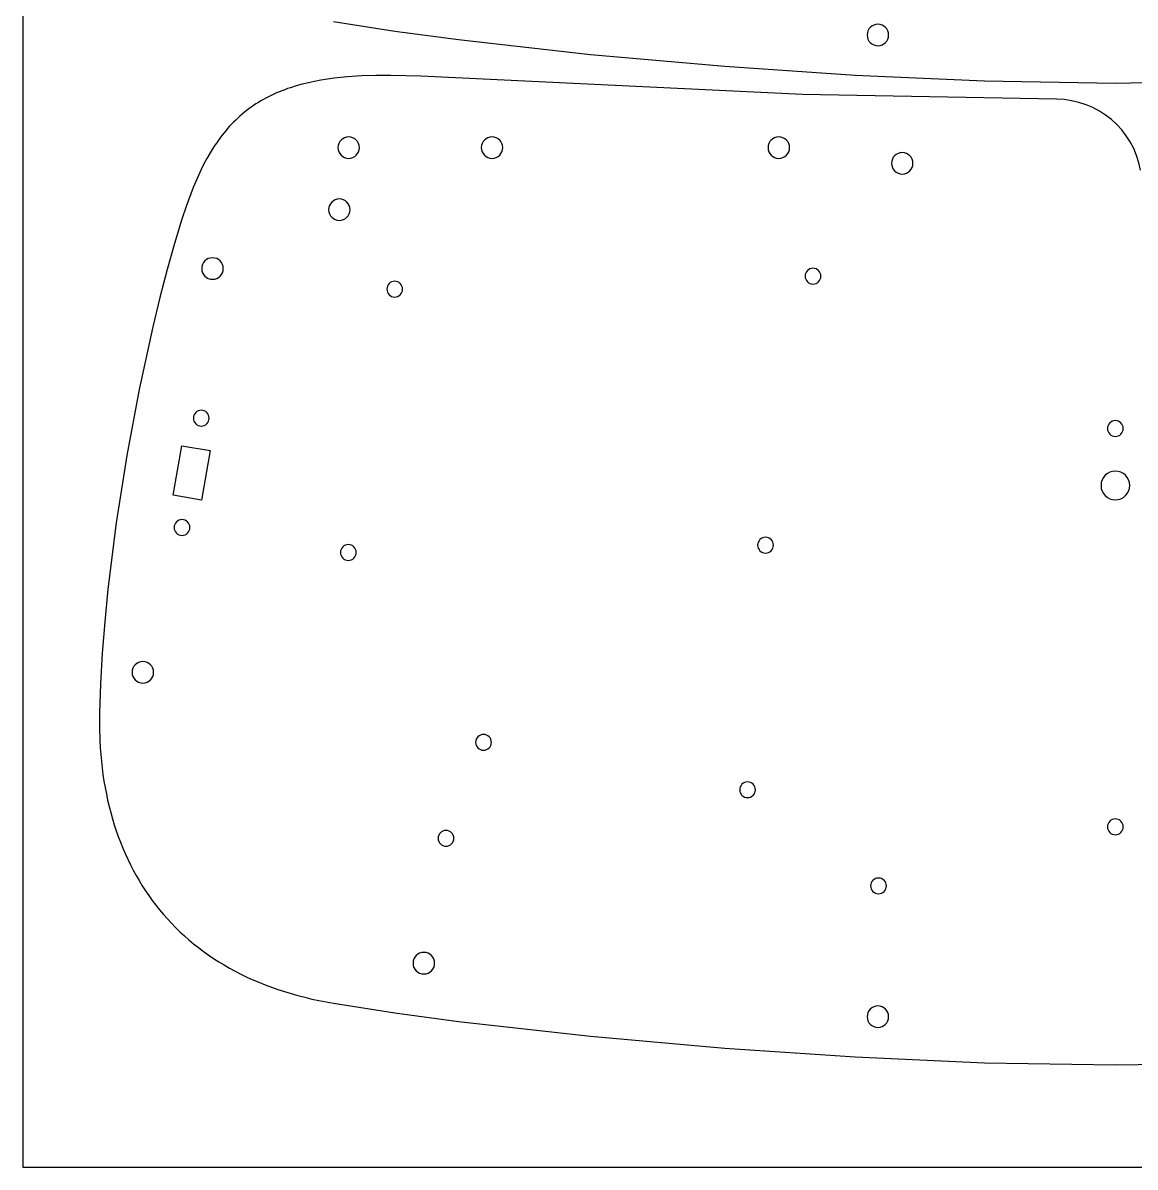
# Model space of a CAD drawing. Extents: x -770 to 754, y -86 to 233.
# Drawn here: x -769.7 to -614.6, y -86.3 to 73.3 of the extents above; entities that cross this region are included whole.
import ezdxf

# ---------------------------------------------------------------- set-up
doc = ezdxf.new("R2010")
doc.units = 0
for name, color, linetype in [('2D_ACR_PLOT$CUT1', 4, 'CONTINUOUS'), ('2D_ACR_PLOT$CUT2', 3, 'CONTINUOUS'), ('2D_ACR_PLOT$NOPRINT', 200, 'CONTINUOUS')]:
    doc.layers.add(name, color=color, linetype=linetype)

msp = doc.modelspace()

# ---------------------------------------------------------------- linework, layer by layer
at = {"layer": '2D_ACR_PLOT$CUT1'}
for p, q in [((-748.76, 7.46), (-747.54, 14.35)), ((-747.54, 14.35), (-743.6, 13.66)), ((-743.6, 13.66), (-744.82, 6.77)), ((-744.82, 6.77), (-748.76, 7.46))]:
    msp.add_line(p, q, dxfattribs=at)
at = {"layer": '2D_ACR_PLOT$CUT1', "extrusion": (0, 0, -1)}
for centre, radius in [((650.45, 71.64, -25.2), 1.5), ((724.27, 55.93), 1.5), ((704.27, 55.93), 1.5), ((664.27, 55.93), 1.5), ((647.05, 53.74), 1.5), ((725.57, 47.27), 1.5), ((743.27, 39.06), 1.5), ((659.5, 37.99), 1.1), ((717.85, 36.19), 1.1), ((744.84, 18.19), 1.1), ((617.32, 16.74), 1.1), ((617.32, 8.8), 2), ((747.53, 2.93), 1.1), ((724.33, -0.55), 1.1), ((666.12, 0.47), 1.1), ((752.99, -17.26), 1.5), ((705.46, -27.04), 1.1), ((668.63, -33.65), 1.1), ((617.32, -38.82), 1.1), ((710.69, -40.43), 1.1), ((650.36, -47.06), 1.1), ((713.79, -57.84), 1.5), ((650.45, -65.31), 1.5)]:
    msp.add_circle(centre, radius, dxfattribs=at)
at = {"layer": '2D_ACR_PLOT$CUT2'}
for p, q in [((-726.37, 73.52, 25.2), (-717.85, 72.19, 25.2)), ((-717.85, 72.19, 25.2), (-708.96, 70.99, 25.2)), ((-708.96, 70.99, 25.2), (-690.52, 68.91, 25.2)), ((-690.52, 68.91, 25.2), (-671.81, 67.27, 25.2)), ((-671.81, 67.27, 25.2), (-653.61, 66.05, 25.2)), ((-727.23, 65.48), (-728.14, 65.33)), ((-726.31, 65.6), (-727.23, 65.48)), ((-725.38, 65.71), (-726.31, 65.6)), ((-724.42, 65.79), (-725.38, 65.71)), ((-722.48, 65.92), (-724.42, 65.79)), ((-720.48, 65.98), (-722.48, 65.92)), ((-718.43, 66), (-720.48, 65.98)), ((-714.21, 65.91), (-718.43, 66)), ((-660.97, 63.34), (-714.21, 65.91)), ((-653.61, 66.05, 25.2), (-635.59, 65.23, 25.2)), ((-733.58, 63.86), (-733.97, 63.71)), ((-733.19, 64.01), (-733.58, 63.86)), ((-732.8, 64.16), (-733.19, 64.01)), ((-732.4, 64.29), (-732.8, 64.16)), ((-731.58, 64.55), (-732.4, 64.29)), ((-730.75, 64.78), (-731.58, 64.55)), ((-729.9, 64.98), (-730.75, 64.78)), ((-729.03, 65.17), (-729.9, 64.98)), ((-728.14, 65.33), (-729.03, 65.17)), ((-635.59, 65.23, 25.2), (-617.32, 64.94, 25.2)), ((-617.32, 64.94, 25.2), (-599.06, 65.23, 25.2)), ((-736.53, 62.44), (-736.87, 62.23)), ((-736.18, 62.64), (-736.53, 62.44)), ((-735.82, 62.83), (-736.18, 62.64)), ((-735.46, 63.02), (-735.82, 62.83)), ((-735.1, 63.2), (-735.46, 63.02)), ((-734.73, 63.38), (-735.1, 63.2)), ((-734.35, 63.55), (-734.73, 63.38)), ((-733.97, 63.71), (-734.35, 63.55)), ((-625.55, 62.68), (-660.97, 63.34)), ((-738.84, 60.84), (-739.15, 60.58)), ((-738.52, 61.09), (-738.84, 60.84)), ((-738.2, 61.33), (-738.52, 61.09)), ((-737.88, 61.56), (-738.2, 61.33)), ((-737.55, 61.79), (-737.88, 61.56)), ((-737.21, 62.02), (-737.55, 61.79)), ((-736.87, 62.23), (-737.21, 62.02)), ((-740.61, 59.19), (-740.89, 58.9)), ((-740.33, 59.48), (-740.61, 59.19)), ((-740.04, 59.77), (-740.33, 59.48)), ((-739.75, 60.05), (-740.04, 59.77)), ((-739.45, 60.32), (-739.75, 60.05)), ((-739.15, 60.58), (-739.45, 60.32)), ((-741.95, 57.64), (-742.2, 57.31)), ((-741.69, 57.96), (-741.95, 57.64)), ((-741.43, 58.28), (-741.69, 57.96)), ((-741.16, 58.59), (-741.43, 58.28)), ((-740.89, 58.9), (-741.16, 58.59)), ((-743.16, 55.92), (-743.61, 55.19)), ((-742.93, 56.27), (-743.16, 55.92)), ((-742.69, 56.62), (-742.93, 56.27)), ((-742.45, 56.97), (-742.69, 56.62)), ((-742.2, 57.31), (-742.45, 56.97)), ((-744.04, 54.43), (-744.46, 53.66)), ((-743.61, 55.19), (-744.04, 54.43)), ((-744.85, 52.86), (-745.24, 52.04)), ((-744.46, 53.66), (-744.85, 52.86)), ((-745.6, 51.21), (-745.95, 50.36)), ((-745.24, 52.04), (-745.6, 51.21)), ((-746.29, 49.5), (-746.93, 47.73)), ((-745.95, 50.36), (-746.29, 49.5)), ((-746.93, 47.73), (-747.53, 45.94)), ((-747.53, 45.94), (-748.57, 42.57)), ((-748.57, 42.57), (-749.6, 38.93)), ((-749.6, 38.93), (-750.61, 35.03)), ((-750.61, 35.03), (-751.61, 30.92)), ((-751.61, 30.92), (-753.5, 22.18)), ((-753.5, 22.18), (-755.21, 12.99)), ((-755.21, 12.99), (-756.69, 3.61)), ((-756.69, 3.61), (-757.86, -5.68)), ((-757.86, -5.68), (-758.31, -10.21)), ((-758.31, -10.21), (-758.66, -14.61)), ((-758.66, -14.61), (-758.91, -18.85)), ((-758.91, -18.85), (-759.05, -22.91)), ((-759.05, -22.91), (-759.05, -24.88)), ((-759.05, -24.88), (-758.99, -26.82)), ((-758.99, -26.82), (-758.94, -27.78)), ((-758.94, -27.78), (-758.86, -28.73)), ((-758.86, -28.73), (-758.78, -29.67)), ((-758.78, -29.67), (-758.67, -30.6)), ((-758.67, -30.6), (-758.55, -31.52)), ((-758.55, -31.52), (-758.41, -32.43)), ((-758.41, -32.43), (-758.25, -33.33)), ((-758.25, -33.33), (-758.08, -34.22)), ((-758.08, -34.22), (-757.9, -35.1)), ((-757.9, -35.1), (-757.69, -35.98)), ((-757.69, -35.98), (-757.47, -36.84)), ((-757.47, -36.84), (-757.23, -37.69)), ((-757.23, -37.69), (-756.98, -38.53)), ((-756.98, -38.53), (-756.71, -39.36)), ((-756.71, -39.36), (-756.42, -40.17)), ((-756.42, -40.17), (-756.12, -40.98)), ((-756.12, -40.98), (-755.79, -41.78)), ((-755.79, -41.78), (-755.46, -42.56)), ((-755.46, -42.56), (-755.1, -43.34)), ((-755.1, -43.34), (-754.73, -44.1)), ((-754.73, -44.1), (-754.35, -44.85)), ((-754.35, -44.85), (-753.94, -45.59)), ((-753.94, -45.59), (-753.52, -46.31)), ((-753.52, -46.31), (-753.09, -47.03)), ((-753.09, -47.03), (-752.64, -47.73)), ((-752.64, -47.73), (-752.17, -48.42)), ((-752.17, -48.42), (-751.68, -49.09)), ((-751.68, -49.09), (-751.18, -49.76)), ((-751.18, -49.76), (-750.66, -50.41)), ((-750.66, -50.41), (-750.12, -51.05)), ((-750.12, -51.05), (-749.57, -51.67)), ((-749.57, -51.67), (-749, -52.28)), ((-749, -52.28), (-748.42, -52.88)), ((-748.42, -52.88), (-747.82, -53.47)), ((-747.82, -53.47), (-747.2, -54.04)), ((-747.2, -54.04), (-746.56, -54.59)), ((-746.56, -54.59), (-745.91, -55.14)), ((-745.91, -55.14), (-745.24, -55.67)), ((-745.24, -55.67), (-744.56, -56.18)), ((-744.56, -56.18), (-743.86, -56.68)), ((-743.86, -56.68), (-743.14, -57.17)), ((-743.14, -57.17), (-742.41, -57.64)), ((-742.41, -57.64), (-741.66, -58.09)), ((-741.66, -58.09), (-740.89, -58.53)), ((-740.89, -58.53), (-740.11, -58.96)), ((-740.11, -58.96), (-739.31, -59.37)), ((-739.31, -59.37), (-738.49, -59.77)), ((-738.49, -59.77), (-737.66, -60.14)), ((-737.66, -60.14), (-736.81, -60.51)), ((-736.81, -60.51), (-735.94, -60.86)), ((-735.94, -60.86), (-735.06, -61.19)), ((-735.06, -61.19), (-734.16, -61.5)), ((-734.16, -61.5), (-733.24, -61.8)), ((-733.24, -61.8), (-732.31, -62.09)), ((-732.31, -62.09), (-731.36, -62.35)), ((-731.36, -62.35), (-730.4, -62.6)), ((-730.4, -62.6), (-729.42, -62.84)), ((-729.42, -62.84), (-728.42, -63.05)), ((-728.42, -63.05), (-727.4, -63.25)), ((-727.4, -63.25), (-726.37, -63.43)), ((-726.37, -63.43), (-717.85, -64.75)), ((-717.85, -64.75), (-708.96, -65.96)), ((-708.96, -65.96), (-690.52, -68.04)), ((-690.52, -68.04), (-671.81, -69.68)), ((-671.81, -69.68), (-653.61, -70.9)), ((-653.61, -70.9), (-635.59, -71.72)), ((-635.59, -71.72), (-617.32, -72.01)), ((-617.32, -72.01), (-599.06, -71.72))]:
    msp.add_line(p, q, dxfattribs=at)
msp.add_arc((-625.62, 50.68), 12, 10, 89.6606, dxfattribs=at)
at = {"layer": '2D_ACR_PLOT$NOPRINT'}
for p, q in [((-769.72, 218.51), (-769.72, -86.29)), ((-769.72, -86.29), (-464.92, -86.29))]:
    msp.add_line(p, q, dxfattribs=at)

doc.saveas('drawing.dxf')
